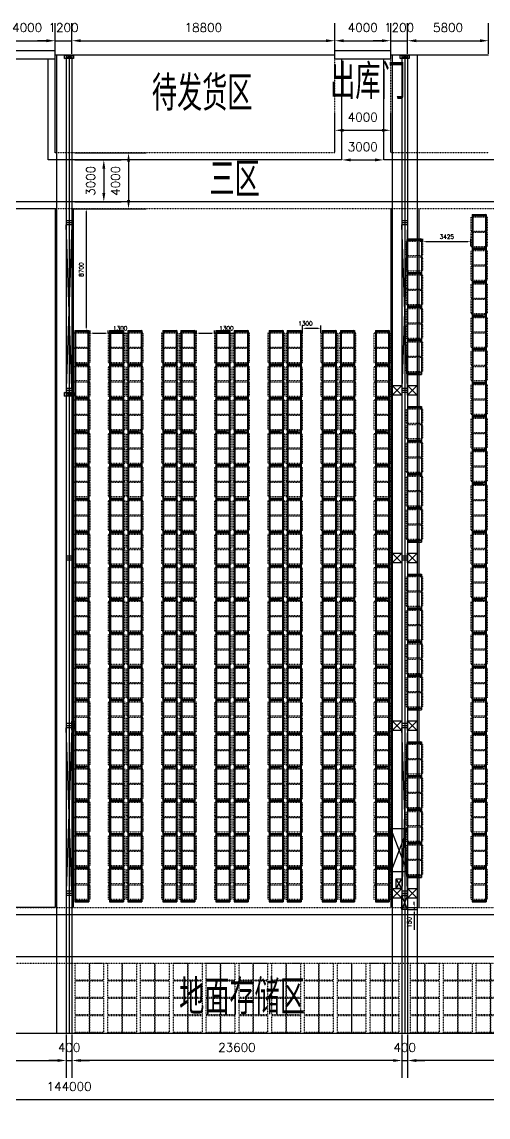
# Model space of a CAD drawing. Header units: millimetres. Extents: x 6622 to 532820, y 3370 to 359312.
# Drawn here: x 78485 to 111822, y 253030 to 331418 of the extents above; entities that cross this region are included whole.
import ezdxf

# ---------------------------------------------------------------- set-up
doc = ezdxf.new("R2010")
doc.units = ezdxf.units.MM
doc.linetypes.add('ACAD_ISO03W100', pattern=[30, 12, -18])
doc.styles.get("Standard").update_dxf_attribs({"font": 'txt', "bigfont": 'gbcbig.shx'})
doc.dimstyles.new('ISO-25', dxfattribs={"dimtxt": 625, "dimasz": 625, "dimexe": 1250, "dimexo": 100, "dimgap": 625, "dimtad": 1, "dimtxsty": 'Standard', "dimcen": 2.5, "dimadec": 0, "dimazin": 0, "dimtfac": 1, "dimtmove": 0, "dimatfit": 3, "dimfxl": 1, "dimarcsym": 0})
doc.dimstyles.new('副本 ISO-25', dxfattribs={"dimtxt": 300, "dimasz": 200, "dimexe": 200, "dimexo": 25, "dimgap": 200, "dimtad": 1, "dimtxsty": 'Standard', "dimcen": 2.5, "dimadec": 0, "dimazin": 0, "dimtfac": 1, "dimtmove": 0, "dimatfit": 3, "dimfxl": 1, "dimarcsym": 0})

# ---------------------------------------------------------------- blocks, each defined once
blk = doc.blocks.new('*D210')
at = {"color": 0, "lineweight": -2, "transparency": 16777216}
for p, q in [((101360, 321640), (101360, 322790)), ((104360, 321640), (104360, 322790)), ((101985, 321540), (103735, 321540))]:
    blk.add_line(p, q, dxfattribs=at)
at = {"color": 0, "transparency": 16777216}
for points in [[(101985, 321644), (101985, 321436), (101360, 321540)], [(103735, 321644), (103735, 321436), (104360, 321540)]]:
    blk.add_solid(points, dxfattribs=at)
at = {"layer": 'Defpoints', "color": 0, "transparency": 16777216}
for p in [(101360, 321540), (104360, 321540), (104360, 321540)]:
    blk.add_point(p, dxfattribs=at)
at = {"color": 0, "transparency": 16777216, "insert": (102860, 322478), "char_height": 625, "attachment_point": 5}
blk.add_mtext('3000', dxfattribs=at)
blk = doc.blocks.new('*D211')
at = {"color": 0, "lineweight": -2, "transparency": 16777216}
for p, q in [((100860, 322140), (100860, 324910)), ((104860, 322140), (104860, 324910)), ((101485, 323660), (104235, 323660))]:
    blk.add_line(p, q, dxfattribs=at)
at = {"color": 0, "transparency": 16777216}
for points in [[(101485, 323764), (101485, 323556), (100860, 323660)], [(104235, 323764), (104235, 323556), (104860, 323660)]]:
    blk.add_solid(points, dxfattribs=at)
at = {"layer": 'Defpoints', "color": 0, "transparency": 16777216}
for p in [(104860, 323660), (100860, 322040), (104860, 322040)]:
    blk.add_point(p, dxfattribs=at)
at = {"color": 0, "transparency": 16777216, "insert": (102860, 324598), "char_height": 625, "attachment_point": 5}
blk.add_mtext('4000', dxfattribs=at)
blk = doc.blocks.new('*D213')
at = {"color": 0, "lineweight": -2, "transparency": 16777216}
for p, q in [((76860, 329440), (76860, 331320)), ((80860, 329440), (80860, 331320)), ((77485, 330070), (80235, 330070))]:
    blk.add_line(p, q, dxfattribs=at)
at = {"color": 0, "transparency": 16777216}
for points in [[(77485, 330174), (77485, 329966), (76860, 330070)], [(80235, 330174), (80235, 329966), (80860, 330070)]]:
    blk.add_solid(points, dxfattribs=at)
at = {"layer": 'Defpoints', "color": 0, "transparency": 16777216}
for p in [(80860, 330070), (76860, 329340), (80860, 329340)]:
    blk.add_point(p, dxfattribs=at)
at = {"color": 0, "transparency": 16777216, "insert": (78860, 331008), "char_height": 625, "attachment_point": 5}
blk.add_mtext('4000', dxfattribs=at)
blk = doc.blocks.new('*D214')
at = {"color": 0, "lineweight": -2, "transparency": 16777216}
for p, q in [((80860, 329140), (80860, 331320)), ((82060, 329140), (82060, 331320)), ((80235, 330070), (79610, 330070)), ((80860, 330070), (82060, 330070)), ((82685, 330070), (83310, 330070))]:
    blk.add_line(p, q, dxfattribs=at)
at = {"color": 0, "transparency": 16777216}
for points in [[(80235, 330174), (80235, 329966), (80860, 330070)], [(82685, 330174), (82685, 329966), (82060, 330070)]]:
    blk.add_solid(points, dxfattribs=at)
at = {"layer": 'Defpoints', "color": 0, "transparency": 16777216}
for p in [(82060, 330070), (80860, 329040), (82060, 329040)]:
    blk.add_point(p, dxfattribs=at)
at = {"color": 0, "transparency": 16777216, "insert": (81460, 331008), "char_height": 625, "attachment_point": 5}
blk.add_mtext('1200', dxfattribs=at)
blk = doc.blocks.new('*D215')
at = {"color": 0, "lineweight": -2, "transparency": 16777216}
for p, q in [((82060, 329140), (82060, 331320)), ((100860, 329140), (100860, 331320)), ((82685, 330070), (100235, 330070))]:
    blk.add_line(p, q, dxfattribs=at)
at = {"color": 0, "transparency": 16777216}
for points in [[(82685, 330174), (82685, 329966), (82060, 330070)], [(100235, 330174), (100235, 329966), (100860, 330070)]]:
    blk.add_solid(points, dxfattribs=at)
at = {"layer": 'Defpoints', "color": 0, "transparency": 16777216}
for p in [(100860, 330070), (82060, 329040), (100860, 329040)]:
    blk.add_point(p, dxfattribs=at)
at = {"color": 0, "transparency": 16777216, "insert": (91460, 331008), "char_height": 625, "attachment_point": 5}
blk.add_mtext('18800', dxfattribs=at)
blk = doc.blocks.new('*D216')
at = {"color": 0, "lineweight": -2, "transparency": 16777216}
for p, q in [((100860, 329440), (100860, 331320)), ((104860, 329440), (104860, 331320)), ((101485, 330070), (104235, 330070))]:
    blk.add_line(p, q, dxfattribs=at)
at = {"color": 0, "transparency": 16777216}
for points in [[(101485, 330174), (101485, 329966), (100860, 330070)], [(104235, 330174), (104235, 329966), (104860, 330070)]]:
    blk.add_solid(points, dxfattribs=at)
at = {"layer": 'Defpoints', "color": 0, "transparency": 16777216}
for p in [(104860, 330070), (100860, 329340), (104860, 329340)]:
    blk.add_point(p, dxfattribs=at)
at = {"color": 0, "transparency": 16777216, "insert": (102860, 331008), "char_height": 625, "attachment_point": 5}
blk.add_mtext('4000', dxfattribs=at)
blk = doc.blocks.new('*D217')
at = {"color": 0, "lineweight": -2, "transparency": 16777216}
for p, q in [((104860, 329140), (104860, 331320)), ((106060, 329140), (106060, 331320)), ((104235, 330070), (103610, 330070)), ((104860, 330070), (106060, 330070)), ((106685, 330070), (107310, 330070))]:
    blk.add_line(p, q, dxfattribs=at)
at = {"color": 0, "transparency": 16777216}
for points in [[(104235, 330174), (104235, 329966), (104860, 330070)], [(106685, 330174), (106685, 329966), (106060, 330070)]]:
    blk.add_solid(points, dxfattribs=at)
at = {"layer": 'Defpoints', "color": 0, "transparency": 16777216}
for p in [(106060, 330070), (104860, 329040), (106060, 329040)]:
    blk.add_point(p, dxfattribs=at)
at = {"color": 0, "transparency": 16777216, "insert": (105460, 331008), "char_height": 625, "attachment_point": 5}
blk.add_mtext('1200', dxfattribs=at)
blk = doc.blocks.new('*D218')
at = {"color": 0, "lineweight": -2, "transparency": 16777216}
for p, q in [((106060, 329140), (106060, 331320)), ((111860, 329140), (111860, 331320)), ((106685, 330070), (111235, 330070))]:
    blk.add_line(p, q, dxfattribs=at)
at = {"color": 0, "transparency": 16777216}
for points in [[(106685, 330174), (106685, 329966), (106060, 330070)], [(111235, 330174), (111235, 329966), (111860, 330070)]]:
    blk.add_solid(points, dxfattribs=at)
at = {"layer": 'Defpoints', "color": 0, "transparency": 16777216}
for p in [(111860, 330070), (106060, 329040), (111860, 329040)]:
    blk.add_point(p, dxfattribs=at)
at = {"color": 0, "transparency": 16777216, "insert": (108960, 331008), "char_height": 625, "attachment_point": 5}
blk.add_mtext('5800', dxfattribs=at)
blk = doc.blocks.new('*D201')
at = {"color": 0, "lineweight": -2, "transparency": 16777216}
for p, q in [((106060, 258940), (106060, 255830)), ((129660, 258940), (129660, 255830)), ((129035, 257080), (106685, 257080))]:
    blk.add_line(p, q, dxfattribs=at)
at = {"color": 0, "transparency": 16777216}
for points in [[(106685, 257184), (106685, 256976), (106060, 257080)], [(129035, 257184), (129035, 256976), (129660, 257080)]]:
    blk.add_solid(points, dxfattribs=at)
at = {"layer": 'Defpoints', "color": 0, "transparency": 16777216}
for p in [(106060, 259040), (129660, 259040), (106060, 257080)]:
    blk.add_point(p, dxfattribs=at)
at = {"color": 0, "transparency": 16777216, "insert": (117860, 258018), "char_height": 625, "attachment_point": 5}
blk.add_mtext('23600', dxfattribs=at)
blk = doc.blocks.new('*D202')
at = {"color": 0, "lineweight": -2, "transparency": 16777216}
for p, q in [((82060, 258940), (82060, 255830)), ((105660, 258940), (105660, 255830)), ((105035, 257080), (82685, 257080))]:
    blk.add_line(p, q, dxfattribs=at)
at = {"color": 0, "transparency": 16777216}
for points in [[(82685, 257184), (82685, 256976), (82060, 257080)], [(105035, 257184), (105035, 256976), (105660, 257080)]]:
    blk.add_solid(points, dxfattribs=at)
at = {"layer": 'Defpoints', "color": 0, "transparency": 16777216}
for p in [(82060, 259040), (105660, 259040), (82060, 257080)]:
    blk.add_point(p, dxfattribs=at)
at = {"color": 0, "transparency": 16777216, "insert": (93860, 258018), "char_height": 625, "attachment_point": 5}
blk.add_mtext('23600', dxfattribs=at)
blk = doc.blocks.new('*D203')
at = {"color": 0, "lineweight": -2, "transparency": 16777216}
for p, q in [((105660, 258940), (105660, 255830)), ((106060, 258940), (106060, 255830)), ((105035, 257080), (104410, 257080)), ((105660, 257080), (106060, 257080)), ((106685, 257080), (107310, 257080))]:
    blk.add_line(p, q, dxfattribs=at)
at = {"color": 0, "transparency": 16777216}
for points in [[(105035, 257184), (105035, 256976), (105660, 257080)], [(106685, 257184), (106685, 256976), (106060, 257080)]]:
    blk.add_solid(points, dxfattribs=at)
at = {"layer": 'Defpoints', "color": 0, "transparency": 16777216}
for p in [(105660, 259040), (106060, 259040), (106060, 257080)]:
    blk.add_point(p, dxfattribs=at)
at = {"color": 0, "transparency": 16777216, "insert": (105860, 258018), "char_height": 625, "attachment_point": 5}
blk.add_mtext('400', dxfattribs=at)
blk = doc.blocks.new('*D204')
at = {"color": 0, "lineweight": -2, "transparency": 16777216}
for p, q in [((58060, 258940), (58060, 255830)), ((81660, 258940), (81660, 255830)), ((58685, 257080), (81035, 257080))]:
    blk.add_line(p, q, dxfattribs=at)
at = {"color": 0, "transparency": 16777216}
for points in [[(58685, 257184), (58685, 256976), (58060, 257080)], [(81035, 257184), (81035, 256976), (81660, 257080)]]:
    blk.add_solid(points, dxfattribs=at)
at = {"layer": 'Defpoints', "color": 0, "transparency": 16777216}
for p in [(58060, 259040), (81660, 259040), (81660, 257080)]:
    blk.add_point(p, dxfattribs=at)
at = {"color": 0, "transparency": 16777216, "insert": (69860, 258018), "char_height": 625, "attachment_point": 5}
blk.add_mtext('23600', dxfattribs=at)
blk = doc.blocks.new('*D205')
at = {"color": 0, "lineweight": -2, "transparency": 16777216}
for p, q in [((81660, 258940), (81660, 255830)), ((82060, 258940), (82060, 255830)), ((81035, 257080), (80410, 257080)), ((81660, 257080), (82060, 257080)), ((82685, 257080), (83310, 257080))]:
    blk.add_line(p, q, dxfattribs=at)
at = {"color": 0, "transparency": 16777216}
for points in [[(81035, 257184), (81035, 256976), (81660, 257080)], [(82685, 257184), (82685, 256976), (82060, 257080)]]:
    blk.add_solid(points, dxfattribs=at)
at = {"layer": 'Defpoints', "color": 0, "transparency": 16777216}
for p in [(81660, 259040), (82060, 259040), (82060, 257080)]:
    blk.add_point(p, dxfattribs=at)
at = {"color": 0, "transparency": 16777216, "insert": (81860, 258018), "char_height": 625, "attachment_point": 5}
blk.add_mtext('400', dxfattribs=at)
blk = doc.blocks.new('*D206')
at = {"color": 0, "lineweight": -2, "transparency": 16777216}
for p, q in [((82260, 321540), (85590, 321540)), ((84340, 320915), (84340, 319165)), ((82260, 318540), (85590, 318540))]:
    blk.add_line(p, q, dxfattribs=at)
at = {"color": 0, "transparency": 16777216}
for points in [[(84236, 320915), (84444, 320915), (84340, 321540)], [(84236, 319165), (84444, 319165), (84340, 318540)]]:
    blk.add_solid(points, dxfattribs=at)
at = {"layer": 'Defpoints', "color": 0, "transparency": 16777216}
for p in [(82160, 321540), (82160, 318540), (84340, 318540)]:
    blk.add_point(p, dxfattribs=at)
at = {"color": 0, "transparency": 16777216, "insert": (83402, 320040), "char_height": 625, "attachment_point": 5, "rotation": 90}
blk.add_mtext('3000', dxfattribs=at)
blk = doc.blocks.new('*D207')
at = {"color": 0, "lineweight": -2, "transparency": 16777216}
for p, q in [((82260, 322040), (87360, 322040)), ((86110, 321415), (86110, 318665)), ((82260, 318040), (87360, 318040))]:
    blk.add_line(p, q, dxfattribs=at)
at = {"color": 0, "transparency": 16777216}
for points in [[(86006, 321415), (86214, 321415), (86110, 322040)], [(86006, 318665), (86214, 318665), (86110, 318040)]]:
    blk.add_solid(points, dxfattribs=at)
at = {"layer": 'Defpoints', "color": 0, "transparency": 16777216}
for p in [(82160, 322040), (82160, 318040), (86110, 318040)]:
    blk.add_point(p, dxfattribs=at)
at = {"color": 0, "transparency": 16777216, "insert": (85172, 320040), "char_height": 625, "attachment_point": 5, "rotation": 90}
blk.add_mtext('4000', dxfattribs=at)
blk = doc.blocks.new('*D239')
at = {"color": 0, "lineweight": -2, "transparency": 16777216}
for p, q in [((9860, 258940), (9860, 253030)), ((153860, 258940), (153860, 253030)), ((10485, 254280), (153235, 254280))]:
    blk.add_line(p, q, dxfattribs=at)
at = {"color": 0, "transparency": 16777216}
for points in [[(10485, 254384), (10485, 254176), (9860, 254280)], [(153235, 254384), (153235, 254176), (153860, 254280)]]:
    blk.add_solid(points, dxfattribs=at)
at = {"layer": 'Defpoints', "color": 0, "transparency": 16777216}
for p in [(9860, 259040), (153860, 259040), (153860, 254280)]:
    blk.add_point(p, dxfattribs=at)
at = {"color": 0, "transparency": 16777216, "insert": (81860, 255218), "char_height": 625, "attachment_point": 5}
blk.add_mtext('144000', dxfattribs=at)
blk = doc.blocks.new('地面托盘')
at = {"color": 3, "linetype": 'ACAD_ISO03W100'}
for points in [[(62730, -1440), (62730, -240), (63730, -240), (63730, -1440)], [(63775, -1440), (63775, -240), (64775, -240), (64775, -1440)], [(65075, -1440), (65075, -240), (66075, -240), (66075, -1440)], [(66120, -1440), (66120, -240), (67120, -240), (67120, -1440)], [(67420, -1440), (67420, -240), (68420, -240), (68420, -1440)], [(68465, -1440), (68465, -240), (69465, -240), (69465, -1440)], [(69765, -1440), (69765, -240), (70765, -240), (70765, -1440)], [(70810, -1440), (70810, -240), (71810, -240), (71810, -1440)], [(72110, -1440), (72110, -240), (73110, -240), (73110, -1440)], [(73155, -1440), (73155, -240), (74155, -240), (74155, -1440)], [(74455, -1440), (74455, -240), (75455, -240), (75455, -1440)], [(75500, -1440), (75500, -240), (76500, -240), (76500, -1440)], [(76800, -1440), (76800, -240), (77800, -240), (77800, -1440)], [(77845, -1440), (77845, -240), (78845, -240), (78845, -1440)], [(79145, -1440), (79145, -240), (80145, -240), (80145, -1440)], [(80190, -1440), (80190, -240), (81190, -240), (81190, -1440)], [(81490, -1440), (81490, -240), (82490, -240), (82490, -1440)], [(82535, -1440), (82535, -240), (83535, -240), (83535, -1440)], [(83835, -1440), (83835, -240), (84835, -240), (84835, -1440)], [(84880, -1440), (84880, -240), (85880, -240), (85880, -1440)], [(62730, -2690), (62730, -1490), (63730, -1490), (63730, -2690)], [(63775, -2690), (63775, -1490), (64775, -1490), (64775, -2690)], [(65075, -2690), (65075, -1490), (66075, -1490), (66075, -2690)], [(66120, -2690), (66120, -1490), (67120, -1490), (67120, -2690)], [(67420, -2690), (67420, -1490), (68420, -1490), (68420, -2690)], [(68465, -2690), (68465, -1490), (69465, -1490), (69465, -2690)], [(69765, -2690), (69765, -1490), (70765, -1490), (70765, -2690)], [(70810, -2690), (70810, -1490), (71810, -1490), (71810, -2690)], [(72110, -2690), (72110, -1490), (73110, -1490), (73110, -2690)], [(73155, -2690), (73155, -1490), (74155, -1490), (74155, -2690)], [(74455, -2690), (74455, -1490), (75455, -1490), (75455, -2690)], [(75500, -2690), (75500, -1490), (76500, -1490), (76500, -2690)], [(76800, -2690), (76800, -1490), (77800, -1490), (77800, -2690)], [(77845, -2690), (77845, -1490), (78845, -1490), (78845, -2690)], [(79145, -2690), (79145, -1490), (80145, -1490), (80145, -2690)], [(80190, -2690), (80190, -1490), (81190, -1490), (81190, -2690)], [(81490, -2690), (81490, -1490), (82490, -1490), (82490, -2690)], [(82535, -2690), (82535, -1490), (83535, -1490), (83535, -2690)], [(83835, -2690), (83835, -1490), (84835, -1490), (84835, -2690)], [(84880, -2690), (84880, -1490), (85880, -1490), (85880, -2690)], [(62730, -3940), (62730, -2740), (63730, -2740), (63730, -3940)], [(63775, -3940), (63775, -2740), (64775, -2740), (64775, -3940)], [(65075, -3940), (65075, -2740), (66075, -2740), (66075, -3940)], [(66120, -3940), (66120, -2740), (67120, -2740), (67120, -3940)], [(67420, -3940), (67420, -2740), (68420, -2740), (68420, -3940)], [(68465, -3940), (68465, -2740), (69465, -2740), (69465, -3940)], [(69765, -3940), (69765, -2740), (70765, -2740), (70765, -3940)], [(70810, -3940), (70810, -2740), (71810, -2740), (71810, -3940)], [(72110, -3940), (72110, -2740), (73110, -2740), (73110, -3940)], [(73155, -3940), (73155, -2740), (74155, -2740), (74155, -3940)], [(74455, -3940), (74455, -2740), (75455, -2740), (75455, -3940)], [(75500, -3940), (75500, -2740), (76500, -2740), (76500, -3940)], [(76800, -3940), (76800, -2740), (77800, -2740), (77800, -3940)], [(77845, -3940), (77845, -2740), (78845, -2740), (78845, -3940)], [(79145, -3940), (79145, -2740), (80145, -2740), (80145, -3940)], [(80190, -3940), (80190, -2740), (81190, -2740), (81190, -3940)], [(81490, -3940), (81490, -2740), (82490, -2740), (82490, -3940)], [(82535, -3940), (82535, -2740), (83535, -2740), (83535, -3940)], [(83835, -3940), (83835, -2740), (84835, -2740), (84835, -3940)], [(84880, -3940), (84880, -2740), (85880, -2740), (85880, -3940)], [(62730, -5190), (62730, -3990), (63730, -3990), (63730, -5190)], [(63775, -5190), (63775, -3990), (64775, -3990), (64775, -5190)], [(65075, -5190), (65075, -3990), (66075, -3990), (66075, -5190)], [(66120, -5190), (66120, -3990), (67120, -3990), (67120, -5190)], [(67420, -5190), (67420, -3990), (68420, -3990), (68420, -5190)], [(68465, -5190), (68465, -3990), (69465, -3990), (69465, -5190)], [(69765, -5190), (69765, -3990), (70765, -3990), (70765, -5190)], [(70810, -5190), (70810, -3990), (71810, -3990), (71810, -5190)], [(72110, -5190), (72110, -3990), (73110, -3990), (73110, -5190)], [(73155, -5190), (73155, -3990), (74155, -3990), (74155, -5190)], [(74455, -5190), (74455, -3990), (75455, -3990), (75455, -5190)], [(75500, -5190), (75500, -3990), (76500, -3990), (76500, -5190)], [(76800, -5190), (76800, -3990), (77800, -3990), (77800, -5190)], [(77845, -5190), (77845, -3990), (78845, -3990), (78845, -5190)], [(79145, -5190), (79145, -3990), (80145, -3990), (80145, -5190)], [(80190, -5190), (80190, -3990), (81190, -3990), (81190, -5190)], [(81490, -5190), (81490, -3990), (82490, -3990), (82490, -5190)], [(82535, -5190), (82535, -3990), (83535, -3990), (83535, -5190)], [(83835, -5190), (83835, -3990), (84835, -3990), (84835, -5190)], [(84880, -5190), (84880, -3990), (85880, -3990), (85880, -5190)]]:
    blk.add_lwpolyline(points, close=True, dxfattribs=at)
blk = doc.blocks.new('*D240')
at = {"color": 0, "lineweight": -2, "transparency": 16777216}
for p, q in [((106540, 268240), (106540, 268440)), ((106085, 268040), (106740, 268040)), ((106085, 267890), (106740, 267890)), ((106540, 268040), (106540, 267890)), ((106540, 267690), (106540, 266440))]:
    blk.add_line(p, q, dxfattribs=at)
at = {"color": 0, "transparency": 16777216}
for points in [[(106507, 268240), (106573, 268240), (106540, 268040)], [(106507, 267690), (106573, 267690), (106540, 267890)]]:
    blk.add_solid(points, dxfattribs=at)
at = {"layer": 'Defpoints', "color": 0, "transparency": 16777216}
for p in [(106060, 268040), (106060, 267890), (106540, 267890)]:
    blk.add_point(p, dxfattribs=at)
at = {"color": 0, "transparency": 16777216, "insert": (106190, 266965), "char_height": 300, "attachment_point": 5, "rotation": 90}
blk.add_mtext('150', dxfattribs=at)
blk = doc.blocks.new('穿梭机货架无通道1')
at = {"color": 6}
for p, q in [((130160, 59555), (130160, 48255)), ((130160, 59555), (131160, 59555)), ((130160, 59455), (131160, 59455)), ((130210, 59555), (130210, 48255)), ((130210, 59555), (131110, 59455)), ((131110, 59555), (130210, 59455)), ((131110, 59555), (131110, 48255)), ((131160, 59555), (131160, 48255)), ((130160, 57155), (131160, 57155)), ((130160, 57055), (131160, 57055)), ((130210, 57155), (131110, 57055)), ((131110, 57155), (130210, 57055)), ((130160, 54755), (131160, 54755)), ((130160, 54655), (131160, 54655)), ((130210, 54755), (131110, 54655)), ((131110, 54755), (130210, 54655)), ((130160, 52355), (131160, 52355)), ((130160, 52255), (131160, 52255)), ((130210, 52355), (131110, 52255)), ((131110, 52355), (130210, 52255)), ((130160, 49955), (131160, 49955)), ((130160, 49855), (131160, 49855)), ((130210, 49955), (131110, 49855)), ((131110, 49955), (130210, 49855)), ((130160, 48255), (130160, 45555)), ((130210, 48255), (130210, 45555)), ((131110, 48255), (131110, 45555)), ((131160, 48255), (131160, 45555)), ((130160, 47555), (131160, 47555)), ((130160, 47455), (131160, 47455)), ((130210, 47555), (131110, 47455)), ((131110, 47555), (130210, 47455)), ((130160, 45555), (130160, 18655)), ((130210, 45555), (130210, 18655)), ((131110, 45555), (131110, 18655)), ((131160, 45555), (131160, 18655)), ((130160, 45155), (131160, 45155)), ((130160, 45055), (131160, 45055)), ((130210, 45155), (131110, 45055)), ((131110, 45155), (130210, 45055)), ((130160, 42755), (131160, 42755)), ((130160, 42655), (131160, 42655)), ((130210, 42755), (131110, 42655)), ((131110, 42755), (130210, 42655)), ((130160, 40355), (131160, 40355)), ((130160, 40255), (131160, 40255)), ((130210, 40355), (131110, 40255)), ((131110, 40355), (130210, 40255)), ((130160, 37955), (131160, 37955)), ((130160, 37855), (131160, 37855)), ((130210, 37955), (131110, 37855)), ((131110, 37955), (130210, 37855)), ((130160, 35555), (131160, 35555)), ((130160, 35455), (131160, 35455)), ((130210, 35555), (131110, 35455)), ((131110, 35555), (130210, 35455)), ((130160, 33155), (131160, 33155)), ((130160, 33055), (131160, 33055)), ((130210, 33155), (131110, 33055)), ((131110, 33155), (130210, 33055)), ((130160, 30755), (131160, 30755)), ((130160, 30655), (131160, 30655)), ((130210, 30755), (131110, 30655)), ((131110, 30755), (130210, 30655)), ((130160, 28355), (131160, 28355)), ((130160, 28255), (131160, 28255)), ((130210, 28355), (131110, 28255)), ((131110, 28355), (130210, 28255)), ((130160, 25955), (131160, 25955)), ((130210, 25955), (131110, 25855)), ((131110, 25955), (130210, 25855)), ((130160, 25855), (131160, 25855)), ((130160, 23555), (131160, 23555)), ((130210, 23555), (131110, 23455)), ((131110, 23555), (130210, 23455)), ((130160, 23455), (131160, 23455)), ((130160, 21155), (131160, 21155)), ((130160, 21055), (131160, 21055)), ((130210, 21155), (131110, 21055)), ((131110, 21155), (130210, 21055)), ((130160, 18755), (131160, 18755)), ((130160, 18655), (131160, 18655)), ((130210, 18755), (131110, 18655)), ((131110, 18755), (130210, 18655))]:
    blk.add_line(p, q, dxfattribs=at)
at = {"color": 3, "linetype": 'ACAD_ISO03W100'}
for points in [[(130060, 59355), (130060, 58355), (131260, 58355), (131260, 59355)], [(130060, 58255), (130060, 57255), (131260, 57255), (131260, 58255)], [(130060, 56955), (130060, 55955), (131260, 55955), (131260, 56955)], [(130060, 55855), (130060, 54855), (131260, 54855), (131260, 55855)], [(130060, 54555), (130060, 53555), (131260, 53555), (131260, 54555)], [(130060, 53455), (130060, 52455), (131260, 52455), (131260, 53455)], [(130060, 52155), (130060, 51155), (131260, 51155), (131260, 52155)], [(130060, 51055), (130060, 50055), (131260, 50055), (131260, 51055)], [(130060, 49755), (130060, 48755), (131260, 48755), (131260, 49755)], [(130060, 48655), (130060, 47655), (131260, 47655), (131260, 48655)], [(130060, 47355), (130060, 46355), (131260, 46355), (131260, 47355)], [(130060, 46255), (130060, 45255), (131260, 45255), (131260, 46255)], [(130060, 44955), (130060, 43955), (131260, 43955), (131260, 44955)], [(130060, 43855), (130060, 42855), (131260, 42855), (131260, 43855)], [(130060, 42555), (130060, 41555), (131260, 41555), (131260, 42555)], [(130060, 41455), (130060, 40455), (131260, 40455), (131260, 41455)], [(130060, 40155), (130060, 39155), (131260, 39155), (131260, 40155)], [(130060, 39055), (130060, 38055), (131260, 38055), (131260, 39055)], [(130060, 37755), (130060, 36755), (131260, 36755), (131260, 37755)], [(130060, 36655), (130060, 35655), (131260, 35655), (131260, 36655)], [(130060, 35355), (130060, 34355), (131260, 34355), (131260, 35355)], [(130060, 34255), (130060, 33255), (131260, 33255), (131260, 34255)], [(130060, 32955), (130060, 31955), (131260, 31955), (131260, 32955)], [(130060, 31855), (130060, 30855), (131260, 30855), (131260, 31855)], [(130060, 30555), (130060, 29555), (131260, 29555), (131260, 30555)], [(130060, 29455), (130060, 28455), (131260, 28455), (131260, 29455)], [(130060, 28155), (130060, 27155), (131260, 27155), (131260, 28155)], [(130060, 27055), (130060, 26055), (131260, 26055), (131260, 27055)], [(130060, 25755), (130060, 24755), (131260, 24755), (131260, 25755)], [(130060, 24655), (130060, 23655), (131260, 23655), (131260, 24655)], [(130060, 23355), (130060, 22355), (131260, 22355), (131260, 23355)], [(130060, 22255), (130060, 21255), (131260, 21255), (131260, 22255)], [(130060, 20955), (130060, 19955), (131260, 19955), (131260, 20955)], [(130060, 19855), (130060, 18855), (131260, 18855), (131260, 19855)]]:
    blk.add_lwpolyline(points, close=True, dxfattribs=at)
blk = doc.blocks.new('货架')
at = {"color": 6}
for p, q in [((213640, 135175), (214640, 135175)), ((213640, 135175), (213640, 115875)), ((213640, 135075), (214640, 135075)), ((213690, 135175), (213690, 115875)), ((213690, 135175), (214590, 135075)), ((214590, 135175), (213690, 135075)), ((214590, 135175), (214590, 115875)), ((214640, 135175), (214640, 115875)), ((213640, 132775), (214640, 132775)), ((213640, 132675), (214640, 132675)), ((213690, 132775), (214590, 132675)), ((214590, 132775), (213690, 132675)), ((213640, 130375), (214640, 130375)), ((213640, 130275), (214640, 130275)), ((213690, 130375), (214590, 130275)), ((214590, 130375), (213690, 130275)), ((213640, 127975), (214640, 127975)), ((213640, 127875), (214640, 127875)), ((213690, 127975), (214590, 127875)), ((214590, 127975), (213690, 127875)), ((213640, 125575), (214640, 125575)), ((213640, 125475), (214640, 125475)), ((213690, 125575), (214590, 125475)), ((214590, 125575), (213690, 125475)), ((213640, 123175), (214640, 123175)), ((213640, 123075), (214640, 123075)), ((213690, 123175), (214590, 123075)), ((214590, 123175), (213690, 123075)), ((213640, 120775), (214640, 120775)), ((213690, 120775), (214590, 120675)), ((214590, 120775), (213690, 120675)), ((213640, 120675), (214640, 120675)), ((213640, 118375), (214640, 118375)), ((213690, 118375), (214590, 118275)), ((214590, 118375), (213690, 118275)), ((213640, 118275), (214640, 118275)), ((213640, 112475), (213640, 85975)), ((213690, 112475), (213690, 85975)), ((214590, 112475), (214590, 85975)), ((214640, 112475), (214640, 85975)), ((213640, 110075), (214640, 110075)), ((213640, 109975), (214640, 109975)), ((213690, 110075), (214590, 109975)), ((214590, 110075), (213690, 109975)), ((213640, 107675), (214640, 107675)), ((213640, 107575), (214640, 107575)), ((213690, 107675), (214590, 107575)), ((214590, 107675), (213690, 107575)), ((213640, 105275), (214640, 105275)), ((213640, 105175), (214640, 105175)), ((213690, 105275), (214590, 105175)), ((214590, 105275), (213690, 105175)), ((213640, 102875), (214640, 102875)), ((213640, 102775), (214640, 102775)), ((213690, 102875), (214590, 102775)), ((214590, 102875), (213690, 102775)), ((213640, 100475), (214640, 100475)), ((213640, 100375), (214640, 100375)), ((213690, 100475), (214590, 100375)), ((214590, 100475), (213690, 100375)), ((213640, 98075), (214640, 98075)), ((213690, 98075), (214590, 97975)), ((214590, 98075), (213690, 97975)), ((213640, 97975), (214640, 97975)), ((213640, 95675), (214640, 95675)), ((213690, 95675), (214590, 95575)), ((214590, 95675), (213690, 95575)), ((213640, 95575), (214640, 95575)), ((213640, 93275), (214640, 93275)), ((213640, 93175), (214640, 93175)), ((213690, 93275), (214590, 93175)), ((214590, 93275), (213690, 93175)), ((213640, 90875), (214640, 90875)), ((213640, 90775), (214640, 90775)), ((213690, 90875), (214590, 90775)), ((214590, 90875), (213690, 90775)), ((213640, 88475), (214640, 88475)), ((213640, 88375), (214640, 88375)), ((213690, 88475), (214590, 88375)), ((214590, 88475), (213690, 88375)), ((213640, 86075), (214640, 86075)), ((213640, 85975), (214640, 85975)), ((213690, 86075), (214590, 85975)), ((214590, 86075), (213690, 85975))]:
    blk.add_line(p, q, dxfattribs=at)
at = {"color": 5}
for p, q in [((213640, 115975), (214640, 115975)), ((213640, 115875), (214640, 115875)), ((213640, 115875), (213640, 112475)), ((213690, 115975), (214590, 115875)), ((214590, 115975), (213690, 115875)), ((213690, 115875), (213690, 112475)), ((214590, 115875), (214590, 112475)), ((214640, 115875), (214640, 112475)), ((213640, 112475), (214640, 112475)), ((213640, 112375), (214640, 112375)), ((213690, 112475), (214590, 112375)), ((214590, 112475), (213690, 112375))]:
    blk.add_line(p, q, dxfattribs=at)
at = {"color": 3, "linetype": 'ACAD_ISO03W100'}
for points in [[(213540, 134975), (213540, 133975), (214740, 133975), (214740, 134975)], [(213540, 133875), (213540, 132875), (214740, 132875), (214740, 133875)], [(213540, 132575), (213540, 131575), (214740, 131575), (214740, 132575)], [(213540, 131475), (213540, 130475), (214740, 130475), (214740, 131475)], [(213540, 130175), (213540, 129175), (214740, 129175), (214740, 130175)], [(213540, 129075), (213540, 128075), (214740, 128075), (214740, 129075)], [(213540, 127775), (213540, 126775), (214740, 126775), (214740, 127775)], [(213540, 126675), (213540, 125675), (214740, 125675), (214740, 126675)], [(213540, 125375), (213540, 124375), (214740, 124375), (214740, 125375)], [(213540, 124275), (213540, 123275), (214740, 123275), (214740, 124275)], [(213540, 122975), (213540, 121975), (214740, 121975), (214740, 122975)], [(213540, 121875), (213540, 120875), (214740, 120875), (214740, 121875)], [(213540, 120575), (213540, 119575), (214740, 119575), (214740, 120575)], [(213540, 119475), (213540, 118475), (214740, 118475), (214740, 119475)], [(213540, 118175), (213540, 117175), (214740, 117175), (214740, 118175)], [(213540, 117075), (213540, 116075), (214740, 116075), (214740, 117075)], [(213540, 115775), (213540, 114775), (214740, 114775), (214740, 115775)], [(213540, 114675), (213540, 113675), (214740, 113675), (214740, 114675)], [(213540, 113575), (213540, 112575), (214740, 112575), (214740, 113575)], [(213540, 112275), (213540, 111275), (214740, 111275), (214740, 112275)], [(213540, 111175), (213540, 110175), (214740, 110175), (214740, 111175)], [(213540, 109875), (213540, 108875), (214740, 108875), (214740, 109875)], [(213540, 108775), (213540, 107775), (214740, 107775), (214740, 108775)], [(213540, 107475), (213540, 106475), (214740, 106475), (214740, 107475)], [(213540, 106375), (213540, 105375), (214740, 105375), (214740, 106375)], [(213540, 105075), (213540, 104075), (214740, 104075), (214740, 105075)], [(213540, 103975), (213540, 102975), (214740, 102975), (214740, 103975)], [(213540, 102675), (213540, 101675), (214740, 101675), (214740, 102675)], [(213540, 101575), (213540, 100575), (214740, 100575), (214740, 101575)], [(213540, 100275), (213540, 99275), (214740, 99275), (214740, 100275)], [(213540, 99175), (213540, 98175), (214740, 98175), (214740, 99175)], [(213540, 97875), (213540, 96875), (214740, 96875), (214740, 97875)], [(213540, 96775), (213540, 95775), (214740, 95775), (214740, 96775)], [(213540, 95475), (213540, 94475), (214740, 94475), (214740, 95475)], [(213540, 94375), (213540, 93375), (214740, 93375), (214740, 94375)], [(213540, 93075), (213540, 92075), (214740, 92075), (214740, 93075)], [(213540, 91975), (213540, 90975), (214740, 90975), (214740, 91975)], [(213540, 90675), (213540, 89675), (214740, 89675), (214740, 90675)], [(213540, 89575), (213540, 88575), (214740, 88575), (214740, 89575)], [(213540, 88275), (213540, 87275), (214740, 87275), (214740, 88275)], [(213540, 87175), (213540, 86175), (214740, 86175), (214740, 87175)]]:
    blk.add_lwpolyline(points, close=True, dxfattribs=at)
blk = doc.blocks.new('梁下货架')
at = {"color": 6}
for p, q in [((104760, 67430), (104760, 57730)), ((104760, 67430), (105760, 67430)), ((104810, 67430), (105710, 67330)), ((105710, 67430), (104810, 67330)), ((105760, 67430), (105760, 57730)), ((104760, 67330), (105760, 67330)), ((104760, 65030), (105760, 65030)), ((104760, 64930), (105760, 64930)), ((104810, 65030), (105710, 64930)), ((105710, 65030), (104810, 64930)), ((104760, 62630), (105760, 62630)), ((104760, 62530), (105760, 62530)), ((104810, 62630), (105710, 62530)), ((105710, 62630), (104810, 62530)), ((104760, 60230), (105760, 60230)), ((104760, 60130), (105760, 60130)), ((104810, 60230), (105710, 60130)), ((105710, 60230), (104810, 60130)), ((104760, 57830), (105760, 57830)), ((104760, 57730), (105760, 57730)), ((104810, 57830), (105710, 57730)), ((105710, 57830), (104810, 57730))]:
    blk.add_line(p, q, dxfattribs=at)
at = {"color": 3, "linetype": 'ACAD_ISO03W100'}
for points in [[(104660, 67230), (104660, 66230), (105860, 66230), (105860, 67230)], [(104660, 66130), (104660, 65130), (105860, 65130), (105860, 66130)], [(104660, 64830), (104660, 63830), (105860, 63830), (105860, 64830)], [(104660, 63730), (104660, 62730), (105860, 62730), (105860, 63730)], [(104660, 62430), (104660, 61430), (105860, 61430), (105860, 62430)], [(104660, 61330), (104660, 60330), (105860, 60330), (105860, 61330)], [(104660, 60030), (104660, 59030), (105860, 59030), (105860, 60030)], [(104660, 58930), (104660, 57930), (105860, 57930), (105860, 58930)]]:
    blk.add_lwpolyline(points, close=True, dxfattribs=at)
blk = doc.blocks.new('*D241')
at = {"color": 0, "lineweight": -2, "transparency": 16777216}
for p, q in [((107160, 315715), (107160, 315890)), ((107360, 315690), (110385, 315690)), ((110585, 315365), (110585, 315890))]:
    blk.add_line(p, q, dxfattribs=at)
at = {"color": 0, "transparency": 16777216}
for points in [[(107360, 315723), (107360, 315657), (107160, 315690)], [(110385, 315723), (110385, 315657), (110585, 315690)]]:
    blk.add_solid(points, dxfattribs=at)
at = {"layer": 'Defpoints', "color": 0, "transparency": 16777216}
for p in [(107160, 315690), (110585, 315690), (110585, 315340)]:
    blk.add_point(p, dxfattribs=at)
at = {"color": 0, "transparency": 16777216, "insert": (108872, 316040), "char_height": 300, "attachment_point": 5}
blk.add_mtext('3425', dxfattribs=at)
blk = doc.blocks.new('*D243')
at = {"color": 0, "lineweight": -2, "transparency": 16777216}
for p, q in [((83360, 309165), (83360, 309340)), ((83560, 309140), (84460, 309140)), ((84660, 309165), (84660, 309340)), ((84660, 309140), (86160, 309140))]:
    blk.add_line(p, q, dxfattribs=at)
at = {"color": 0, "transparency": 16777216}
for points in [[(83560, 309173), (83560, 309107), (83360, 309140)], [(84460, 309173), (84460, 309107), (84660, 309140)]]:
    blk.add_solid(points, dxfattribs=at)
at = {"layer": 'Defpoints', "color": 0, "transparency": 16777216}
for p in [(83360, 309140), (84660, 309140), (84660, 309140)]:
    blk.add_point(p, dxfattribs=at)
at = {"color": 0, "transparency": 16777216, "insert": (85510, 309490), "char_height": 300, "attachment_point": 5}
blk.add_mtext('1300', dxfattribs=at)
blk = doc.blocks.new('*D244')
at = {"color": 0, "lineweight": -2, "transparency": 16777216}
for p, q in [((90960, 309165), (90960, 309340)), ((91160, 309140), (92060, 309140)), ((92260, 309165), (92260, 309340)), ((92260, 309140), (93760, 309140))]:
    blk.add_line(p, q, dxfattribs=at)
at = {"color": 0, "transparency": 16777216}
for points in [[(91160, 309173), (91160, 309107), (90960, 309140)], [(92060, 309173), (92060, 309107), (92260, 309140)]]:
    blk.add_solid(points, dxfattribs=at)
at = {"layer": 'Defpoints', "color": 0, "transparency": 16777216}
for p in [(90960, 309140), (92260, 309140), (92260, 309140)]:
    blk.add_point(p, dxfattribs=at)
at = {"color": 0, "transparency": 16777216, "insert": (93110, 309490), "char_height": 300, "attachment_point": 5}
blk.add_mtext('1300', dxfattribs=at)
blk = doc.blocks.new('*D245')
at = {"color": 0, "lineweight": -2, "transparency": 16777216}
for p, q in [((98560, 309165), (98560, 309690)), ((99860, 309165), (99860, 309690)), ((98760, 309490), (99660, 309490))]:
    blk.add_line(p, q, dxfattribs=at)
at = {"color": 0, "transparency": 16777216}
for points in [[(98760, 309523), (98760, 309457), (98560, 309490)], [(99660, 309523), (99660, 309457), (99860, 309490)]]:
    blk.add_solid(points, dxfattribs=at)
at = {"layer": 'Defpoints', "color": 0, "transparency": 16777216}
for p in [(98560, 309140), (99860, 309490), (99860, 309140)]:
    blk.add_point(p, dxfattribs=at)
at = {"color": 0, "transparency": 16777216, "insert": (98760, 309840), "char_height": 300, "attachment_point": 5}
blk.add_mtext('1300', dxfattribs=at)
blk = doc.blocks.new('*D246')
at = {"color": 0, "lineweight": -2, "transparency": 16777216}
for p, q in [((80935, 318040), (76450, 318040)), ((76650, 317840), (76650, 268240)), ((80835, 268040), (76450, 268040))]:
    blk.add_line(p, q, dxfattribs=at)
at = {"color": 0, "transparency": 16777216}
for points in [[(76617, 317840), (76683, 317840), (76650, 318040)], [(76617, 268240), (76683, 268240), (76650, 268040)]]:
    blk.add_solid(points, dxfattribs=at)
at = {"layer": 'Defpoints', "color": 0, "transparency": 16777216}
for p in [(80960, 318040), (76650, 268040), (80860, 268040)]:
    blk.add_point(p, dxfattribs=at)
at = {"color": 0, "transparency": 16777216, "insert": (76300, 293040), "char_height": 300, "attachment_point": 5, "rotation": 90}
blk.add_mtext('50000', dxfattribs=at)
blk = doc.blocks.new('*D247')
at = {"color": 0, "lineweight": -2, "transparency": 16777216}
for p, q in [((82185, 318040), (83280, 318040)), ((83080, 317840), (83080, 309540)), ((82335, 309340), (83280, 309340))]:
    blk.add_line(p, q, dxfattribs=at)
at = {"color": 0, "transparency": 16777216}
for points in [[(83047, 317840), (83113, 317840), (83080, 318040)], [(83047, 309540), (83113, 309540), (83080, 309340)]]:
    blk.add_solid(points, dxfattribs=at)
at = {"layer": 'Defpoints', "color": 0, "transparency": 16777216}
for p in [(82160, 318040), (82310, 309340), (83080, 309340)]:
    blk.add_point(p, dxfattribs=at)
at = {"color": 0, "transparency": 16777216, "insert": (82730, 313690), "char_height": 300, "attachment_point": 5, "rotation": 90}
blk.add_mtext('8700', dxfattribs=at)

msp = doc.modelspace()

# ---------------------------------------------------------------- linework, layer by layer
for p, q in [((80860, 329340), (76860, 329340)), ((104859.998, 329339.876), (100859.998, 329339.876)), ((100859.998, 328739.876), (100859.998, 329339.876)), ((104859.998, 328739.876), (104859.998, 329339.876)), ((80860, 328740), (76860, 328740)), ((100859.998, 329040), (80860, 329040)), ((104859.998, 328739.876), (100859.998, 328739.876)), ((101359.998, 321540), (101359.998, 328739.876)), ((104359.998, 321540), (104359.998, 328739.876)), ((111860, 329040), (104859.998, 329040)), ((101359.998, 321540), (80360, 321540)), ((113360, 321540), (104359.998, 321540)), ((143360, 318540), (13360, 318540)), ((13360, 267540), (143360, 267540)), ((13360, 264532.819), (153560, 264532.819)), ((9860, 259040), (153860, 259040))]:
    msp.add_line(p, q)
at = {"color": 2, "linetype": 'Continuous'}
msp.add_line((80860, 322040), (80860, 329340), dxfattribs=at)
at = {"color": 0}
for p, q in [((80360, 321540), (80360, 328740)), ((82185, 328790), (81535, 329040)), ((81535, 328790), (82185, 329040)), ((106185, 328790), (105535, 329040)), ((105535, 328790), (106185, 329040)), ((105660, 304690), (104960, 305390)), ((104960, 304690), (105660, 305390)), ((106760, 304690), (106060, 305390)), ((106060, 304690), (106760, 305390)), ((82185, 304640), (81535, 304890)), ((81535, 304640), (82185, 304890)), ((105660, 292690), (104960, 293390)), ((104960, 292690), (105660, 293390)), ((106760, 292690), (106060, 293390)), ((106060, 292690), (106760, 293390)), ((82310, 280715), (82060, 281365)), ((82060, 280715), (82310, 281365)), ((105660, 280690), (104960, 281390)), ((104960, 280690), (105660, 281390)), ((106760, 280690), (106060, 281390)), ((106060, 280690), (106760, 281390)), ((106060, 270590), (104860, 273690)), ((106060, 273690), (104860, 270590)), ((105660, 269390), (105260, 270090)), ((105260, 269390), (105660, 270090)), ((105660, 268690), (104960, 269390)), ((104960, 268690), (105660, 269390)), ((106760, 268690), (106060, 269390)), ((106060, 268690), (106760, 269390))]:
    msp.add_line(p, q, dxfattribs=at)
at = {"color": 1}
for p, q in [((80960, 329040), (80960, 259040)), ((104959.961, 329042.777), (104959.961, 259042.777)), ((106760, 329040), (106760, 259040)), ((106060, 268890), (105660, 267890)), ((106060, 267890), (105660, 268890))]:
    msp.add_line(p, q, dxfattribs=at)
at = {"color": 4}
for p, q in [((81660, 329040), (81660, 259040)), ((81860, 329040), (81860, 259040)), ((82060, 329040), (82060, 259040)), ((105660, 329040), (105660, 259040)), ((105860, 329040), (105860, 259040)), ((106060, 329040), (106060, 259040)), ((82060, 317190), (81660, 317190)), ((82060, 317040), (81660, 317040)), ((82060, 316890), (81660, 316890)), ((82060, 316890), (81660, 305190)), ((82060, 305190), (81660, 316890)), ((106060, 317190), (105660, 317190)), ((106060, 317040), (105660, 317040)), ((106060, 316890), (105660, 316890)), ((106060, 305190), (105660, 316890)), ((106060, 316890), (105660, 305190)), ((82060, 305190), (81660, 305190)), ((82060, 305040), (81660, 305040)), ((106060, 305190), (105660, 305190)), ((106060, 305040), (105660, 305040)), ((82060, 304890), (81660, 304890)), ((106060, 304890), (105660, 304890)), ((82060, 293190), (81660, 293190)), ((106060, 293190), (105660, 293190)), ((82060, 293040), (81660, 293040)), ((82060, 292890), (81660, 292890)), ((106060, 293040), (105660, 293040)), ((106060, 292890), (105660, 292890)), ((82060, 281190), (81660, 281190)), ((82060, 281040), (81660, 281040)), ((82060, 280890), (81660, 280890)), ((82060, 269190), (81660, 280890)), ((82060, 280890), (81660, 269190)), ((106060, 281190), (105660, 281190)), ((106060, 281040), (105660, 281040)), ((106060, 280890), (105660, 280890)), ((106060, 269190), (105660, 280890)), ((106060, 280890), (105660, 269190)), ((82060, 269190), (81660, 269190)), ((82060, 269040), (81660, 269040)), ((82060, 268890), (81660, 268890)), ((106060, 269190), (105660, 269190)), ((106060, 269040), (105660, 269040)), ((106060, 268890), (105660, 268890))]:
    msp.add_line(p, q, dxfattribs=at)
at = {"color": 2, "linetype": 'ACAD_ISO03W100'}
for p, q in [((100859.998, 322040), (100859.998, 328739.876)), ((104859.998, 322040), (104859.998, 328739.876)), ((100859.998, 322040), (80860, 322040)), ((111860, 322040), (104859.998, 322040)), ((142860, 318040), (13860, 318040)), ((13860, 268040), (142860, 268040)), ((13860, 264040), (153560, 264040))]:
    msp.add_line(p, q, dxfattribs=at)
at = {"color": 2}
for p, q in [((80860, 318040), (80860, 268040)), ((82160, 318040), (82160, 268040)), ((104859.961, 318042.777), (104859.961, 268042.777)), ((106860, 318040), (106860, 268040))]:
    msp.add_line(p, q, dxfattribs=at)
at = {"color": 0}
for points in [[(81535, 329040), (82185, 329040), (82185, 328790), (81535, 328790)], [(105535, 329040), (106185, 329040), (106185, 328790), (105535, 328790)], [(104960, 305390), (105660, 305390), (105660, 304690), (104960, 304690)], [(106060, 305390), (106760, 305390), (106760, 304690), (106060, 304690)], [(81535, 304890), (82185, 304890), (82185, 304640), (81535, 304640)], [(104960, 293390), (105660, 293390), (105660, 292690), (104960, 292690)], [(106060, 293390), (106760, 293390), (106760, 292690), (106060, 292690)], [(82060, 281365), (82310, 281365), (82310, 280715), (82060, 280715)], [(104960, 281390), (105660, 281390), (105660, 280690), (104960, 280690)], [(106060, 281390), (106760, 281390), (106760, 280690), (106060, 280690)], [(104860, 273690), (106060, 273690), (106060, 270590), (104860, 270590)], [(105260, 270090), (105660, 270090), (105660, 269390), (105260, 269390)], [(104960, 269390), (105660, 269390), (105660, 268690), (104960, 268690)], [(106060, 269390), (106760, 269390), (106760, 268690), (106060, 268690)]]:
    msp.add_lwpolyline(points, close=True, dxfattribs=at)
at = {"color": 1}
msp.add_lwpolyline([(105660, 268890), (106060, 268890), (106060, 267890), (105660, 267890)], close=True, dxfattribs=at)

# ---------------------------------------------------------------- block references
at = {"color": 0}
for name, p in [('货架', (-102955, 182465)), ('梁下货架', (1300, 248460)), ('穿梭机货架无通道1', (-47900, 249785)), ('穿梭机货架无通道1', (-45400, 249785)), ('穿梭机货架无通道1', (-44100, 249785)), ('穿梭机货架无通道1', (-41600, 249785)), ('穿梭机货架无通道1', (-40300, 249785)), ('穿梭机货架无通道1', (-37800, 249785)), ('穿梭机货架无通道1', (-36500, 249785)), ('穿梭机货架无通道1', (-34000, 249785)), ('穿梭机货架无通道1', (-32700, 249785)), ('穿梭机货架无通道1', (-30200, 249785)), ('穿梭机货架无通道1', (-28900, 249785)), ('穿梭机货架无通道1', (-26400, 249785)), ('梁下货架', (1300, 236460)), ('梁下货架', (1300, 224460)), ('梁下货架', (1300, 212460)), ('地面托盘', (19555, 264280)), ('地面托盘', (43555, 264280))]:
    msp.add_blockref(name, p, dxfattribs=at)

# ---------------------------------------------------------------- texts
at = {"color": 0, "char_height": 2500, "attachment_point": 1}
for s, insert, width in [('出库门', (100528.938, 328387.757), 7700.04118), ('待发货区', (87776.224, 327561.246), 7700.04118), ('三区', (91895.602, 321396.83), 4268.9301), ('地面存储区', (89727.011, 262871.768), 9090.33867)]:
    msp.add_mtext(s, dxfattribs=dict(at, insert=insert, width=width))

# ---------------------------------------------------------------- dimensions: what is measured, and where the dimension line sits
at = {"color": 0}
for base, p1, p2, dimstyle, picture, middle in [((80860, 330070), (76860, 329340), (80860, 329340), 'ISO-25', '*D213', (78860, 331007.5)), ((100859.998, 330070), (82060, 329040), (100859.998, 329040), 'ISO-25', '*D215', (91459.999, 331007.5)), ((104859.998, 330070), (100859.998, 329339.876), (104859.998, 329339.876), 'ISO-25', '*D216', (102859.998, 331007.5)), ((111860, 330070), (106060, 329040), (111860, 329040), 'ISO-25', '*D218', (108960, 331007.5)), ((110585, 315690), (107160, 315690), (110585, 315340), '副本 ISO-25', '*D241', (108872.5, 316040)), ((84660, 309140), (83360, 309140), (84660, 309140), '副本 ISO-25', '*D243', (85510, 309490)), ((92260, 309140), (90960, 309140), (92260, 309140), '副本 ISO-25', '*D244', (93110, 309490)), ((153860, 254280), (9860, 259040), (153860, 259040), 'ISO-25', '*D239', (81860, 255217.5)), ((81660, 257080), (58060, 259040), (81660, 259040), 'ISO-25', '*D204', (69860, 258017.5)), ((82060, 257080), (105660, 259040), (82060, 259040), 'ISO-25', '*D202', (93860, 258017.5))]:
    dim = msp.add_linear_dim(base=base, p1=p1, p2=p2, dimstyle=dimstyle, dxfattribs=at)
    dim.commit()
    dim.dimension.update_dxf_attribs({"geometry": picture, "text_midpoint": middle})
for base, p1, p2, dimstyle, picture, middle in [((82060, 330070), (80860, 329040), (82060, 329040), 'ISO-25', '*D214', (81460, 330070)), ((106060, 330070), (104859.998, 329040), (106060, 329040), 'ISO-25', '*D217', (105459.999, 330070)), ((104859.998, 323660), (100859.998, 322040), (104859.998, 322040), 'ISO-25', '*D211', (102859.998, 323660)), ((104359.998, 321540), (101359.998, 321540), (104359.998, 321540), 'ISO-25', '*D210', (102859.998, 321540)), ((99860, 309490), (98560, 309140), (99860, 309140), '副本 ISO-25', '*D245', (98760, 309490)), ((82060, 257080), (81660, 259040), (82060, 259040), 'ISO-25', '*D205', (81860, 257080)), ((106060, 257080), (105660, 259040), (106060, 259040), 'ISO-25', '*D203', (105860, 257080)), ((106060, 257080), (129660, 259040), (106060, 259040), 'ISO-25', '*D201', (117860, 257080))]:
    dim = msp.add_linear_dim(base=base, p1=p1, p2=p2, dimstyle=dimstyle, dxfattribs=at)
    dim.commit()
    dim.dimension.update_dxf_attribs({"geometry": picture, "text_midpoint": middle, "dimtype": 160})
for base, p1, p2, dimstyle, picture, middle in [((86110, 318040), (82160, 322040), (82160, 318040), 'ISO-25', '*D207', (85172.5, 320040)), ((76650, 268040), (80960, 318040), (80860, 268040), '副本 ISO-25', '*D246', (76300, 293040)), ((83080, 309340), (82160, 318040), (82310, 309340), '副本 ISO-25', '*D247', (82730, 313690)), ((106540, 267890), (106060, 268040), (106060, 267890), '副本 ISO-25', '*D240', (106190, 266965))]:
    dim = msp.add_linear_dim(base=base, p1=p1, p2=p2, angle=90, dimstyle=dimstyle, dxfattribs=at)
    dim.commit()
    dim.dimension.update_dxf_attribs({"geometry": picture, "text_midpoint": middle})
dim = msp.add_linear_dim(base=(84340, 318540), p1=(82160, 321540), p2=(82160, 318540), angle=90, dimstyle='ISO-25', dxfattribs=at)
dim.commit()
dim.dimension.update_dxf_attribs({"geometry": '*D206', "text_midpoint": (84340, 320040), "dimtype": 160})

doc.saveas('drawing.dxf')
